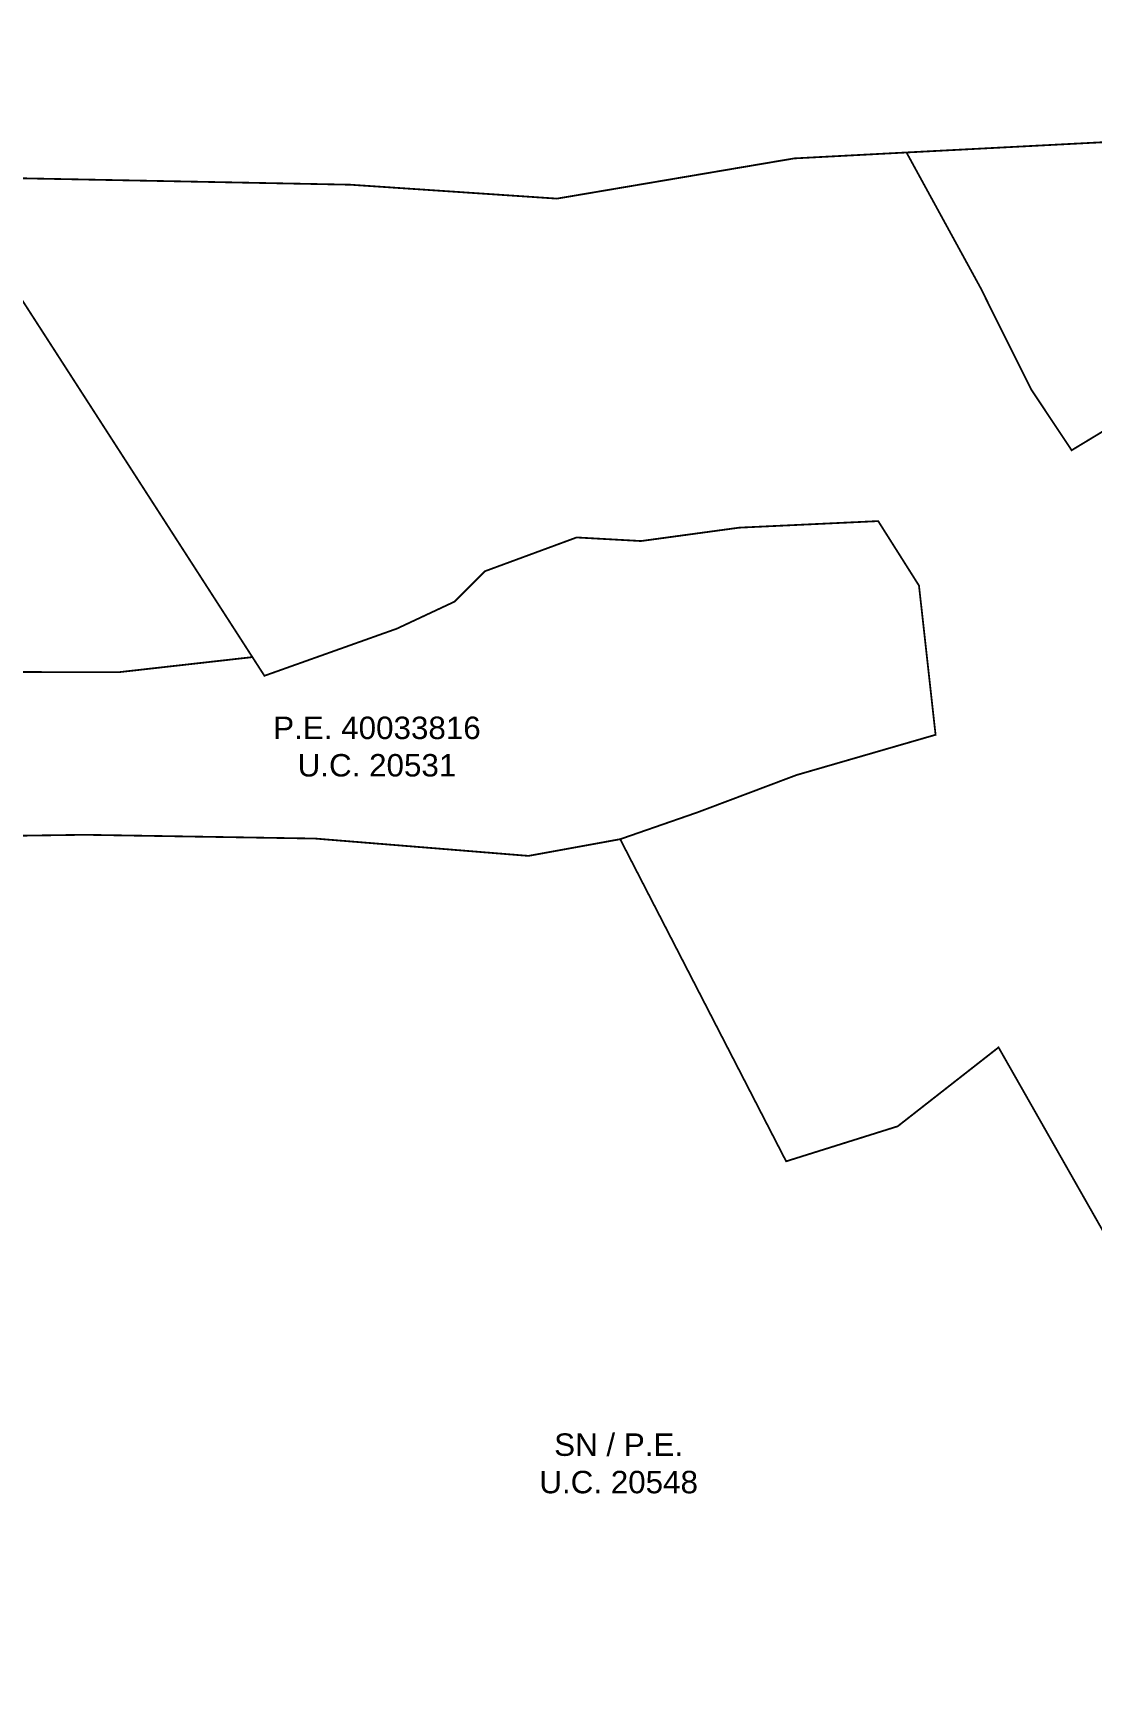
# Model space of a CAD drawing. Header units: metres. Extents: x 561401 to 594056, y 8460144 to 8508504.
# Drawn here: x 586664.8 to 586782.7, y 8503189.9 to 8503373.5 of the extents above; entities that cross this region are included whole.
import ezdxf

# ---------------------------------------------------------------- set-up
doc = ezdxf.new("R2010")
doc.units = ezdxf.units.M
for name, color, linetype in [('1.2. AFECTADOS BASE GRAFICA GORE', 76, 'Continuous'), ('1.2. AFECTADOS BASE GRAFICA SUNARP', 150, 'Continuous'), ('1.2. BASE GRAFICA GORE', 76, 'Continuous'), ('1.2. BASE GRAFICA SUNARP', 150, 'Continuous'), ('1.3 ETIQUETA P.E. Y U.C.', 1, 'Continuous')]:
    doc.layers.add(name, color=color, linetype=linetype)
doc.styles.add('Arial', font='arial.ttf', dxfattribs={"height": 1})

msp = doc.modelspace()

# ---------------------------------------------------------------- linework, layer by layer
at = {"layer": '1.2. AFECTADOS BASE GRAFICA GORE', "color": 64, "linetype": 'Continuous', "lineweight": -3, "const_width": 0.2}
msp.add_lwpolyline([(586652.15, 8503165.33), (586680.61, 8503151.67), (586740.54, 8503121.72), (586773.27, 8503104.97), (586785.34, 8503132.74), (586805.41, 8503177.78), (586813.61, 8503196.48), (586785.77, 8503236.91), (586772.33, 8503260.55), (586761.1, 8503251.76), (586748.68, 8503247.86), (586730.2, 8503283.74), (586719.99, 8503281.88), (586696.23, 8503283.81), (586670.58, 8503284.23), (586647.18, 8503283.9)], dxfattribs=at)
at = {"layer": '1.2. AFECTADOS BASE GRAFICA SUNARP', "color": 64, "linetype": 'Continuous', "lineweight": -3, "const_width": 0.2}
for points in [[(586522.05, 8503380.74), (586519.78, 8503372.07), (586515.99, 8503364.9), (586588.81, 8503360.62), (586600.75, 8503356.1), (586654.82, 8503357.42), (586657.1, 8503357.48), (586700.13, 8503356.64), (586723.16, 8503355.09), (586749.58, 8503359.57), (586762.08, 8503360.23), (586819.41, 8503363.22), (586822.7, 8503363.69), (586851.11, 8503367.69), (586886.7, 8503360.93), (586897.74, 8503386.19)], [(586789.16, 8503332.32), (586780.47, 8503327.06), (586775.95, 8503333.86), (586770.31, 8503345.18), (586762.08, 8503360.23), (586749.58, 8503359.57), (586723.16, 8503355.09), (586700.13, 8503356.64), (586657.1, 8503357.48)], [(586654.82, 8503357.42), (586689.25, 8503304.02), (586690.59, 8503301.94), (586705.33, 8503307.19), (586711.76, 8503310.2), (586715.15, 8503313.59), (586725.35, 8503317.35), (586732.52, 8503316.95), (586743.46, 8503318.44), (586758.93, 8503319.17), (586763.47, 8503311.99), (586765.32, 8503295.37), (586749.82, 8503290.88), (586738.87, 8503286.75), (586730.2, 8503283.74), (586748.68, 8503247.86), (586761.1, 8503251.76), (586772.33, 8503260.55), (586785.77, 8503236.91)]]:
    msp.add_lwpolyline(points, dxfattribs=at)
at = {"layer": '1.2. BASE GRAFICA GORE', "color": 64, "linetype": 'Continuous', "lineweight": -3, "const_width": 0.2}
msp.add_lwpolyline([(586762.08, 8503360.23), (586770.31, 8503345.18), (586775.95, 8503333.86), (586780.47, 8503327.06), (586789.16, 8503332.32), (586800.87, 8503337.21), (586812.19, 8503340.94), (586822.39, 8503342.82), (586826.93, 8503343.94), (586825.42, 8503350), (586822.7, 8503363.69), (586819.41, 8503363.22), (586762.08, 8503360.23)], close=True, dxfattribs=at)
at = {"layer": '1.2. BASE GRAFICA SUNARP', "color": 64, "linetype": 'Continuous', "lineweight": -3, "const_width": 0.2}
msp.add_lwpolyline([(586600.75, 8503356.1), (586612.54, 8503332.65), (586623.04, 8503303.95), (586625.42, 8503298.05), (586633.61, 8503299.4), (586643.43, 8503301.64), (586651.73, 8503302.76), (586663.42, 8503302.36), (586674.36, 8503302.34), (586689.25, 8503304.02), (586654.82, 8503357.42), (586600.75, 8503356.1)], close=True, dxfattribs=at)
msp.add_lwpolyline([(586647.18, 8503283.9), (586670.58, 8503284.23), (586696.23, 8503283.81), (586719.99, 8503281.88), (586730.2, 8503283.74), (586738.87, 8503286.75), (586749.82, 8503290.88), (586765.32, 8503295.37), (586763.47, 8503311.99), (586758.93, 8503319.17), (586743.46, 8503318.44), (586732.52, 8503316.95), (586725.35, 8503317.35), (586715.15, 8503313.59), (586711.76, 8503310.2), (586705.33, 8503307.19), (586690.59, 8503301.94), (586689.25, 8503304.02), (586674.36, 8503302.34), (586663.42, 8503302.36)], dxfattribs=at)

# ---------------------------------------------------------------- texts
at = {"layer": '1.3 ETIQUETA P.E. Y U.C.', "color": 1, "char_height": 2.5, "attachment_point": 5, "style": 'Arial'}
for s, insert in [('P.E. 40033816\\PU.C. 20531', (586703.12, 8503294.04)), ('SN / P.E.\\PU.C. 20548', (586730.03, 8503214.2))]:
    msp.add_mtext(s, dxfattribs=dict(at, insert=insert))

doc.saveas('drawing.dxf')
